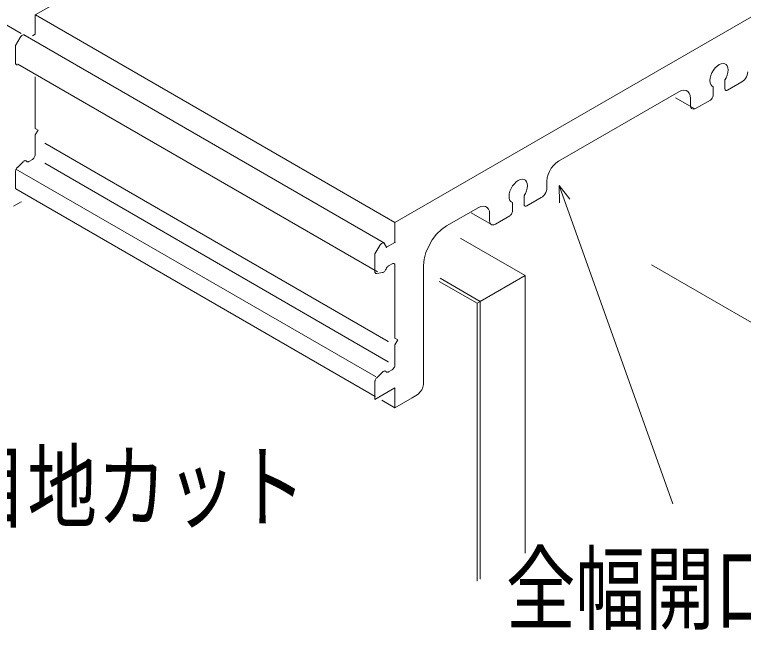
# Model space of a CAD drawing. Units: millimetres on the paper. Extents: x -305 to 305, y -152 to 152.
# Drawn here: x -93.13 to -67.36, y 51.23 to 73.02 of the extents above; entities that cross this region are included whole.
import ezdxf
from ezdxf.enums import TextEntityAlignment as Align

# ---------------------------------------------------------------- set-up
doc = ezdxf.new("R2010")
doc.units = ezdxf.units.MM
doc.layers.add('0-0_PV', color=7, linetype='Continuous', lineweight=9)
doc.styles.add('ＭＳ ゴシック', font='')
doc.styles.get('ＭＳ ゴシック').set_extended_font_data('MS Gothic')

msp = doc.modelspace()

# ---------------------------------------------------------------- linework, layer by layer
at = {"layer": '0-0_PV'}
for p, q in [((-68.996, 86.341), (-92.405, 73.009)), ((-92.905, 72.35), (-93.959, 72.961)), ((-92.405, 73.009), (-92.404, 72.32)), ((-92.394, 73.004), (-79.685, 65.659)), ((-92.933, 72.208), (-93.101, 71.916)), ((-92.763, 72.27), (-80.053, 64.923)), ((-92.404, 72.32), (-92.503, 72.262)), ((-93.099, 71.31), (-93.101, 71.916)), ((-93.014, 71.263), (-80.305, 63.917)), ((-92.404, 70.812), (-92.404, 68.984)), ((-68.023, 70.693), (-68.023, 70.401)), ((-67.922, 70.344), (-67.416, 70.633)), ((-68.43, 70.168), (-68.43, 70.46)), ((-73.907, 67.827), (-69.646, 70.284)), ((-69.085, 69.681), (-69.769, 70.074)), ((-69.24, 70.05), (-69.24, 69.816)), ((-69.037, 69.701), (-68.532, 69.99)), ((-92.404, 68.984), (-92.303, 68.929)), ((-92.303, 68.929), (-92.404, 68.756)), ((-92.404, 68.063), (-92.404, 68.756)), ((-92.066, 68.47), (-79.92, 61.45)), ((-93.035, 67.611), (-92.834, 67.81)), ((-92.629, 67.818), (-92.503, 67.894)), ((-93.089, 67.551), (-80.376, 60.205)), ((-92.066, 67.756), (-79.92, 60.734)), ((-93.101, 67.466), (-93.099, 66.859)), ((-74.31, 66.889), (-74.312, 67.122)), ((-93.092, 66.856), (-80.381, 59.509)), ((-73.879, 66.963), (-73.867, 66.353)), ((-73.879, 66.963), (-73.504, 66.483)), ((-73.879, 66.963), (-69.865, 55.702)), ((-75.121, 66.597), (-75.12, 66.306)), ((-75.022, 66.245), (-74.513, 66.538)), ((-93.169, 66.234), (-92.905, 66.385)), ((-75.527, 66.072), (-75.527, 66.362)), ((-77.859, 65.543), (-76.744, 66.184)), ((-76.277, 65.586), (-76.991, 65.997)), ((-76.337, 65.953), (-76.337, 65.718)), ((-76.135, 65.6), (-75.627, 65.894)), ((-79.685, 65.659), (-79.684, 64.957)), ((-79.684, 64.957), (-79.99, 64.781)), ((-77.355, 65.099), (-75.081, 63.786)), ((-80.224, 64.845), (-80.395, 64.547)), ((-79.99, 64.781), (-80.059, 64.909)), ((-80.393, 63.93), (-80.395, 64.547)), ((-79.913, 64.121), (-79.784, 64.197)), ((-79.685, 64.137), (-79.685, 61.562)), ((-78.671, 60.043), (-78.671, 64.137)), ((-70.613, 64.157), (-64.089, 60.39)), ((-80.327, 63.857), (-80.123, 63.89)), ((-78.084, 63.687), (-76.667, 62.87)), ((-76.667, 62.87), (-75.081, 63.786)), ((-75.081, 63.786), (-75.081, 53.966)), ((-78.123, 63.576), (-76.784, 62.802)), ((-76.784, 62.802), (-76.667, 62.87)), ((-76.784, 62.802), (-76.784, 52.983)), ((-76.667, 62.87), (-76.667, 53.05)), ((-79.685, 61.562), (-79.583, 61.504)), ((-79.583, 61.504), (-79.685, 61.329)), ((-79.685, 60.625), (-79.685, 61.329)), ((-80.329, 60.165), (-80.123, 60.367)), ((-79.913, 60.376), (-79.785, 60.451)), ((-80.395, 60.018), (-80.393, 59.397)), ((-80.393, 59.397), (-79.687, 59.805)), ((-79.687, 59.805), (-79.685, 59.103)), ((-80.15, 59.374), (-79.685, 59.103)), ((-79.685, 59.103), (-79.075, 59.453))]:
    msp.add_line(p, q, dxfattribs=at)
for points in [[(-79.685, 65.659), (-53.015, 81.057), (-53.015, 79.735)], [(-92.791, 72.295), (-92.809, 72.3), (-92.829, 72.299), (-92.851, 72.291), (-92.873, 72.278), (-92.894, 72.259), (-92.915, 72.236), (-92.933, 72.208)], [(-92.772, 72.272), (-92.774, 72.276), (-92.776, 72.279), (-92.779, 72.283), (-92.782, 72.286), (-92.785, 72.289), (-92.788, 72.292), (-92.791, 72.295)], [(-93.099, 71.31), (-93.098, 71.289), (-93.094, 71.272), (-93.087, 71.258), (-93.077, 71.248), (-93.065, 71.241), (-93.051, 71.238), (-93.035, 71.239)], [(-68.023, 71.277), (-68.086, 71.288), (-68.155, 71.276), (-68.226, 71.244), (-68.297, 71.194), (-68.365, 71.128), (-68.427, 71.048), (-68.482, 70.956)], [(-67.975, 70.781), (-67.935, 70.877), (-67.912, 70.97), (-67.904, 71.056), (-67.911, 71.133), (-67.934, 71.198), (-67.971, 71.247), (-68.023, 71.277)], [(-68.482, 70.956), (-68.521, 70.861), (-68.545, 70.769), (-68.553, 70.682), (-68.545, 70.605), (-68.522, 70.54), (-68.483, 70.491), (-68.43, 70.46)], [(-67.416, 70.633), (-67.37, 70.666), (-67.327, 70.709), (-67.289, 70.759), (-67.257, 70.814), (-67.232, 70.871), (-67.217, 70.93), (-67.21, 70.987)], [(-68.023, 70.693), (-68.016, 70.705), (-68.009, 70.718), (-68.002, 70.73), (-67.995, 70.743), (-67.989, 70.756), (-67.982, 70.768), (-67.975, 70.781)], [(-68.023, 70.401), (-68.02, 70.376), (-68.012, 70.356), (-68, 70.342), (-67.985, 70.333), (-67.966, 70.33), (-67.945, 70.334), (-67.922, 70.344)], [(-69.24, 70.05), (-69.25, 70.151), (-69.281, 70.232), (-69.329, 70.292), (-69.392, 70.328), (-69.468, 70.34), (-69.553, 70.326), (-69.646, 70.284)], [(-68.532, 69.99), (-68.509, 70.007), (-68.487, 70.028), (-68.468, 70.054), (-68.452, 70.081), (-68.44, 70.11), (-68.433, 70.14), (-68.43, 70.168)], [(-69.24, 69.816), (-69.235, 69.766), (-69.22, 69.725), (-69.196, 69.695), (-69.164, 69.677), (-69.127, 69.671), (-69.084, 69.679), (-69.037, 69.701)], [(-92.503, 67.894), (-92.48, 67.909), (-92.459, 67.93), (-92.44, 67.954), (-92.425, 67.98), (-92.413, 68.008), (-92.406, 68.036), (-92.404, 68.063)], [(-92.715, 67.827), (-92.726, 67.839), (-92.741, 67.846), (-92.757, 67.848), (-92.776, 67.845), (-92.795, 67.838), (-92.814, 67.826), (-92.834, 67.81)], [(-92.715, 67.827), (-92.707, 67.818), (-92.696, 67.811), (-92.685, 67.807), (-92.672, 67.806), (-92.658, 67.807), (-92.644, 67.811), (-92.629, 67.818)], [(-73.907, 67.827), (-73.999, 67.76), (-74.084, 67.675), (-74.159, 67.576), (-74.222, 67.467), (-74.27, 67.353), (-74.301, 67.236), (-74.312, 67.122)], [(-93.035, 67.611), (-93.051, 67.594), (-93.065, 67.576), (-93.077, 67.555), (-93.086, 67.534), (-93.094, 67.512), (-93.099, 67.489), (-93.101, 67.466)], [(-75.12, 67.184), (-75.185, 67.192), (-75.254, 67.179), (-75.325, 67.146), (-75.396, 67.096), (-75.463, 67.03), (-75.525, 66.951), (-75.578, 66.861)], [(-75.071, 66.683), (-75.031, 66.779), (-75.007, 66.873), (-74.999, 66.959), (-75.007, 67.037), (-75.03, 67.102), (-75.068, 67.152), (-75.12, 67.184)], [(-75.578, 66.861), (-75.619, 66.764), (-75.643, 66.671), (-75.651, 66.584), (-75.643, 66.507), (-75.619, 66.442), (-75.581, 66.393), (-75.527, 66.362)], [(-74.513, 66.538), (-74.467, 66.571), (-74.424, 66.613), (-74.386, 66.662), (-74.355, 66.716), (-74.33, 66.774), (-74.315, 66.832), (-74.31, 66.889)], [(-75.121, 66.597), (-75.113, 66.608), (-75.106, 66.62), (-75.099, 66.633), (-75.092, 66.645), (-75.085, 66.658), (-75.078, 66.67), (-75.071, 66.683)], [(-76.337, 65.953), (-76.348, 66.055), (-76.379, 66.136), (-76.426, 66.195), (-76.489, 66.231), (-76.565, 66.242), (-76.65, 66.227), (-76.744, 66.184)], [(-75.12, 66.306), (-75.118, 66.28), (-75.111, 66.26), (-75.099, 66.245), (-75.084, 66.236), (-75.066, 66.232), (-75.045, 66.235), (-75.022, 66.245)], [(-75.627, 65.894), (-75.605, 65.91), (-75.584, 65.931), (-75.565, 65.956), (-75.549, 65.984), (-75.537, 66.013), (-75.53, 66.043), (-75.527, 66.072)], [(-76.337, 65.718), (-76.332, 65.667), (-76.317, 65.627), (-76.293, 65.597), (-76.261, 65.579), (-76.224, 65.573), (-76.181, 65.58), (-76.135, 65.6)], [(-77.859, 65.543), (-78.044, 65.411), (-78.215, 65.243), (-78.366, 65.045), (-78.492, 64.827), (-78.588, 64.597), (-78.65, 64.365), (-78.671, 64.137)], [(-80.08, 64.931), (-80.098, 64.936), (-80.118, 64.935), (-80.14, 64.928), (-80.162, 64.914), (-80.184, 64.896), (-80.205, 64.873), (-80.224, 64.845)], [(-80.059, 64.909), (-80.062, 64.913), (-80.065, 64.917), (-80.067, 64.92), (-80.07, 64.923), (-80.073, 64.926), (-80.076, 64.928), (-80.08, 64.931)], [(-79.685, 64.137), (-79.688, 64.163), (-79.695, 64.183), (-79.707, 64.198), (-79.722, 64.207), (-79.74, 64.21), (-79.761, 64.207), (-79.784, 64.197)], [(-80.393, 63.93), (-80.393, 63.908), (-80.389, 63.891), (-80.381, 63.876), (-80.371, 63.866), (-80.358, 63.859), (-80.343, 63.856), (-80.327, 63.857)], [(-80.123, 63.89), (-80.103, 63.895), (-80.083, 63.906), (-80.064, 63.921), (-80.045, 63.94), (-80.029, 63.962), (-80.014, 63.986), (-80.001, 64.012)], [(-79.913, 64.121), (-79.929, 64.111), (-79.944, 64.099), (-79.958, 64.084), (-79.971, 64.069), (-79.983, 64.051), (-79.993, 64.032), (-80.001, 64.012)], [(-79.785, 60.451), (-79.762, 60.468), (-79.741, 60.489), (-79.723, 60.514), (-79.707, 60.541), (-79.695, 60.569), (-79.687, 60.597), (-79.685, 60.625)], [(-80.001, 60.383), (-80.014, 60.396), (-80.029, 60.403), (-80.045, 60.406), (-80.064, 60.403), (-80.083, 60.396), (-80.103, 60.383), (-80.123, 60.367)], [(-80.001, 60.383), (-79.993, 60.374), (-79.983, 60.367), (-79.971, 60.363), (-79.958, 60.362), (-79.944, 60.364), (-79.929, 60.369), (-79.913, 60.376)], [(-80.329, 60.165), (-80.345, 60.147), (-80.358, 60.127), (-80.37, 60.106), (-80.38, 60.084), (-80.388, 60.062), (-80.393, 60.04), (-80.395, 60.018)], [(-79.075, 59.453), (-78.958, 59.521), (-78.863, 59.59), (-78.79, 59.663), (-78.735, 59.742), (-78.698, 59.829), (-78.678, 59.929), (-78.671, 60.043)]]:
    msp.add_lwpolyline(points, dxfattribs=at)
for centre, start, end in [((-92.405, 73.009), 0.086, 180.086), ((-92.405, 73.009), 119.6646, 299.6646), ((-92.394, 73.004), 59.9753, 239.9753), ((-92.933, 72.208), 330.0154, 150.0154), ((-92.933, 72.208), 146.737, 326.737), ((-92.905, 72.35), 239.9115, 59.9115), ((-92.791, 72.295), 54.2195, 234.2195), ((-92.791, 72.295), 253.2164, 73.2164), ((-92.772, 72.272), 214.4986, 34.4986), ((-92.763, 72.27), 59.9721, 239.9721), ((-92.503, 72.262), 120.2564, 300.2564), ((-92.404, 72.32), 180.086, 0.086), ((-92.404, 72.32), 300.2564, 120.2564), ((-93.101, 71.916), 0.1955, 180.1955), ((-93.101, 71.916), 150.0154, 330.0154), ((-93.099, 71.31), 2.4201, 182.4201), ((-93.099, 71.31), 180.1955, 0.1955), ((-93.035, 71.239), 272.6539, 92.6539), ((-93.014, 71.263), 59.9718, 239.9718), ((-68.023, 71.277), 59.627, 239.627), ((-68.023, 71.277), 260.4707, 80.4707), ((-68.482, 70.956), 337.3755, 157.3755), ((-68.482, 70.956), 149.4281, 329.4281), ((-92.404, 70.812), 0, 180), ((-68.023, 70.693), 0, 180), ((-68.023, 70.693), 151.3846, 331.3846), ((-67.975, 70.781), 331.9332, 151.9332), ((-67.975, 70.781), 157.5845, 337.5845), ((-67.416, 70.633), 125.3515, 305.3515), ((-67.416, 70.633), 299.7889, 119.7889), ((-68.43, 70.46), 0, 180), ((-68.43, 70.46), 240.0208, 60.0208), ((-68.023, 70.401), 6.1103, 186.1103), ((-68.023, 70.401), 180, 0), ((-69.646, 70.284), 114.0642, 294.0642), ((-69.646, 70.284), 299.9782, 119.9782), ((-68.43, 70.168), 354.6475, 174.6475), ((-68.43, 70.168), 180, 0), ((-67.922, 70.344), 119.7889, 299.7889), ((-67.922, 70.344), 293.683, 113.683), ((-69.769, 70.074), 60.1434, 240.1434), ((-69.24, 70.05), 0, 180), ((-69.24, 70.05), 185.725, 5.725), ((-68.532, 69.99), 125.4701, 305.4701), ((-68.532, 69.99), 299.8459, 119.8459), ((-69.24, 69.816), 6.0301, 186.0301), ((-69.24, 69.816), 180, 0), ((-69.085, 69.681), 240.1434, 60.1434), ((-69.037, 69.701), 119.8459, 299.8459), ((-69.037, 69.701), 295.1801, 115.1801), ((-92.404, 68.984), 61.462, 241.462), ((-92.404, 68.984), 180, 0), ((-92.303, 68.929), 329.9987, 149.9987), ((-92.303, 68.929), 241.462, 61.462), ((-92.404, 68.756), 0, 180), ((-92.404, 68.756), 149.9987, 329.9987), ((-92.066, 68.47), 59.9708, 239.9708), ((-92.404, 68.063), 355.857, 175.857), ((-92.404, 68.063), 180, 0), ((-92.834, 67.81), 314.7047, 134.7047), ((-92.834, 67.81), 129.6321, 309.6321), ((-92.715, 67.827), 40.3128, 220.3128), ((-92.715, 67.827), 225.3069, 45.3069), ((-92.629, 67.818), 120.981, 300.981), ((-92.629, 67.818), 294.3004, 114.3004), ((-92.503, 67.894), 124.6864, 304.6864), ((-92.503, 67.894), 300.981, 120.981), ((-73.907, 67.827), 119.9782, 299.9782), ((-73.907, 67.827), 305.9564, 125.9564), ((-93.089, 67.551), 59.9778, 239.9778), ((-93.035, 67.611), 134.7047, 314.7047), ((-93.035, 67.611), 316.7578, 136.7578), ((-92.066, 67.756), 59.9672, 239.9672), ((-93.101, 67.466), 0.195, 180.195), ((-93.101, 67.466), 174.1348, 354.1348), ((-75.12, 67.184), 58.6215, 238.6215), ((-75.12, 67.184), 262.5958, 82.5958), ((-74.312, 67.122), 0.5087, 180.5087), ((-74.312, 67.122), 174.6027, 354.6026), ((-93.099, 66.859), 180.195, 0.195), ((-93.092, 66.856), 59.9723, 239.9723), ((-75.578, 66.861), 337.1521, 157.1521), ((-75.578, 66.861), 149.6569, 329.6569), ((-74.31, 66.889), 354.5775, 174.5775), ((-74.31, 66.889), 180.5087, 0.5087), ((-73.879, 66.963), 1.0672, 181.0672), ((-73.879, 66.963), 37.9772, 217.9772), ((-73.879, 66.963), 19.6137, 199.6137), ((-75.121, 66.597), 0.2035, 180.2035), ((-75.121, 66.597), 146.7543, 326.7543), ((-75.071, 66.683), 330.7647, 150.7647), ((-75.071, 66.683), 157.3192, 337.3192), ((-74.513, 66.538), 125.2485, 305.2485), ((-74.513, 66.538), 299.9295, 119.9295), ((-92.905, 66.385), 299.8231, 119.8231), ((-75.527, 66.362), 0, 180), ((-75.527, 66.362), 240.1524, 60.1524), ((-75.12, 66.306), 4.2994, 184.2994), ((-75.12, 66.306), 180.2035, 0.2035), ((-75.022, 66.245), 119.9295, 299.9295), ((-75.022, 66.245), 292.983, 112.983), ((-73.867, 66.353), 181.0672, 1.0672), ((-73.504, 66.483), 217.9772, 37.9772), ((-76.991, 65.997), 60.0543, 240.0543), ((-76.744, 66.184), 114.436, 294.4361), ((-76.744, 66.184), 299.9218, 119.9218), ((-75.527, 66.072), 354.7288, 174.7288), ((-75.527, 66.072), 180, 0), ((-76.337, 65.953), 0, 180), ((-76.337, 65.953), 186.0082, 6.0082), ((-76.337, 65.718), 6.0351, 186.0351), ((-76.337, 65.718), 180, 0), ((-75.627, 65.894), 125.5865, 305.5865), ((-75.627, 65.894), 300.0893, 120.0893), ((-79.685, 65.659), 0.0843, 180.0843), ((-79.685, 65.659), 119.9987, 299.9987), ((-79.685, 65.659), 239.9753, 59.9753), ((-77.859, 65.543), 119.9218, 299.9218), ((-77.859, 65.543), 305.2791, 125.2791), ((-76.277, 65.586), 240.0543, 60.0543), ((-76.135, 65.6), 120.0893, 300.0893), ((-76.135, 65.6), 293.1141, 113.1141), ((-79.684, 64.957), 180.0843, 0.0843), ((-79.684, 64.957), 299.8698, 119.8698), ((-77.355, 65.099), 59.9902, 239.9902), ((-80.224, 64.845), 330.0843, 150.0843), ((-80.224, 64.845), 146.0648, 326.0648), ((-80.08, 64.931), 55.7836, 235.7836), ((-80.08, 64.931), 253.4675, 73.4675), ((-80.059, 64.909), 28.4317, 208.4317), ((-80.059, 64.909), 214.0524, 34.0524), ((-80.053, 64.923), 239.9721, 59.9721), ((-79.99, 64.781), 119.8698, 299.8698), ((-79.99, 64.781), 208.4317, 28.4317), ((-80.395, 64.547), 0.1919, 180.1919), ((-80.395, 64.547), 150.0843, 330.0843), ((-79.784, 64.197), 113.6247, 293.6247), ((-79.784, 64.197), 300.4555, 120.4555), ((-80.393, 63.93), 0.658, 180.658), ((-80.393, 63.93), 180.1919, 0.1919), ((-80.305, 63.917), 239.9718, 59.9718), ((-80.001, 64.012), 334.4326, 154.4326), ((-80.001, 64.012), 157.166, 337.166), ((-79.913, 64.121), 120.4555, 300.4555), ((-79.913, 64.121), 302.556, 122.556), ((-79.685, 64.137), 0, 180), ((-79.685, 64.137), 185.6852, 5.6852), ((-78.671, 64.137), 0, 180), ((-78.671, 64.137), 174.5852, 354.5852), ((-70.613, 64.157), 59.9982, 239.9982), ((-80.327, 63.857), 99.1555, 279.1555), ((-80.327, 63.857), 274.0405, 94.0405), ((-80.123, 63.89), 104.3904, 284.3904), ((-80.123, 63.89), 279.1555, 99.1555), ((-78.084, 63.687), 60.0172, 240.0171), ((-75.081, 63.786), 0, 180), ((-75.081, 63.786), 239.9902, 59.9902), ((-75.081, 63.786), 300.0005, 120.0005), ((-78.123, 63.576), 59.9916, 239.9916), ((-76.784, 62.802), 0, 180), ((-76.784, 62.802), 120.0986, 300.0985), ((-76.784, 62.802), 239.9916, 59.9916), ((-76.667, 62.87), 120.0005, 300.0005), ((-76.667, 62.87), 0, 180), ((-76.667, 62.87), 240.0171, 60.0172), ((-76.667, 62.87), 300.0985, 120.0986), ((-79.92, 61.45), 239.9708, 59.9708), ((-79.685, 61.562), 60.7248, 240.7248), ((-79.685, 61.562), 180, 0), ((-79.583, 61.504), 329.7855, 149.7855), ((-79.583, 61.504), 240.7248, 60.7248), ((-79.685, 61.329), 0, 180), ((-79.685, 61.329), 149.7855, 329.7855), ((-79.92, 60.734), 239.9672, 59.9672), ((-79.685, 60.625), 355.0827, 175.0827), ((-79.685, 60.625), 180, 0), ((-80.123, 60.367), 314.4183, 134.4183), ((-80.123, 60.367), 129.913, 309.913), ((-80.001, 60.383), 41.0814, 221.0814), ((-80.001, 60.383), 224.7446, 44.7446), ((-79.913, 60.376), 120.3999, 300.3999), ((-79.913, 60.376), 295.5665, 115.5665), ((-79.785, 60.451), 125.8808, 305.8808), ((-79.785, 60.451), 300.3999, 120.3999), ((-80.376, 60.205), 239.9778, 59.9778), ((-80.329, 60.165), 134.4183, 314.4183), ((-80.329, 60.165), 319.4155, 139.4155), ((-80.395, 60.018), 0.1909, 180.1909), ((-80.395, 60.018), 174.0116, 354.0116), ((-79.687, 59.805), 0.1689, 180.1689), ((-79.687, 59.805), 299.995, 119.995), ((-78.671, 60.043), 356.7239, 176.7239), ((-78.671, 60.043), 180, 0), ((-80.393, 59.397), 119.995, 299.995), ((-80.393, 59.397), 180.1909, 0.1909), ((-80.381, 59.509), 239.9723, 59.9723), ((-80.15, 59.374), 59.7673, 239.7673), ((-79.075, 59.453), 120.2761, 300.2761), ((-79.075, 59.453), 299.8076, 119.8076), ((-79.685, 59.103), 119.8076, 299.8076), ((-79.685, 59.103), 180.1689, 0.1689), ((-79.685, 59.103), 239.7673, 59.7673), ((-69.865, 55.702), 199.6137, 19.6137), ((-75.081, 53.966), 180, 0), ((-76.784, 52.983), 180, 0), ((-76.667, 53.05), 180, 0)]:
    msp.add_arc(centre, 0.0009, start, end, dxfattribs=at)

# ---------------------------------------------------------------- texts
at = {"layer": '0-0_PV', "style": 'ＭＳ ゴシック', "width": 0.75}
for s, p in [('目地カット', (-95.141, 54.388)), ('全幅開口用窓枠', (-75.762, 50.784))]:
    msp.add_text(s, height=2.405, dxfattribs=at).set_placement(p, align=Align.BOTTOM_LEFT)

doc.saveas('drawing.dxf')
